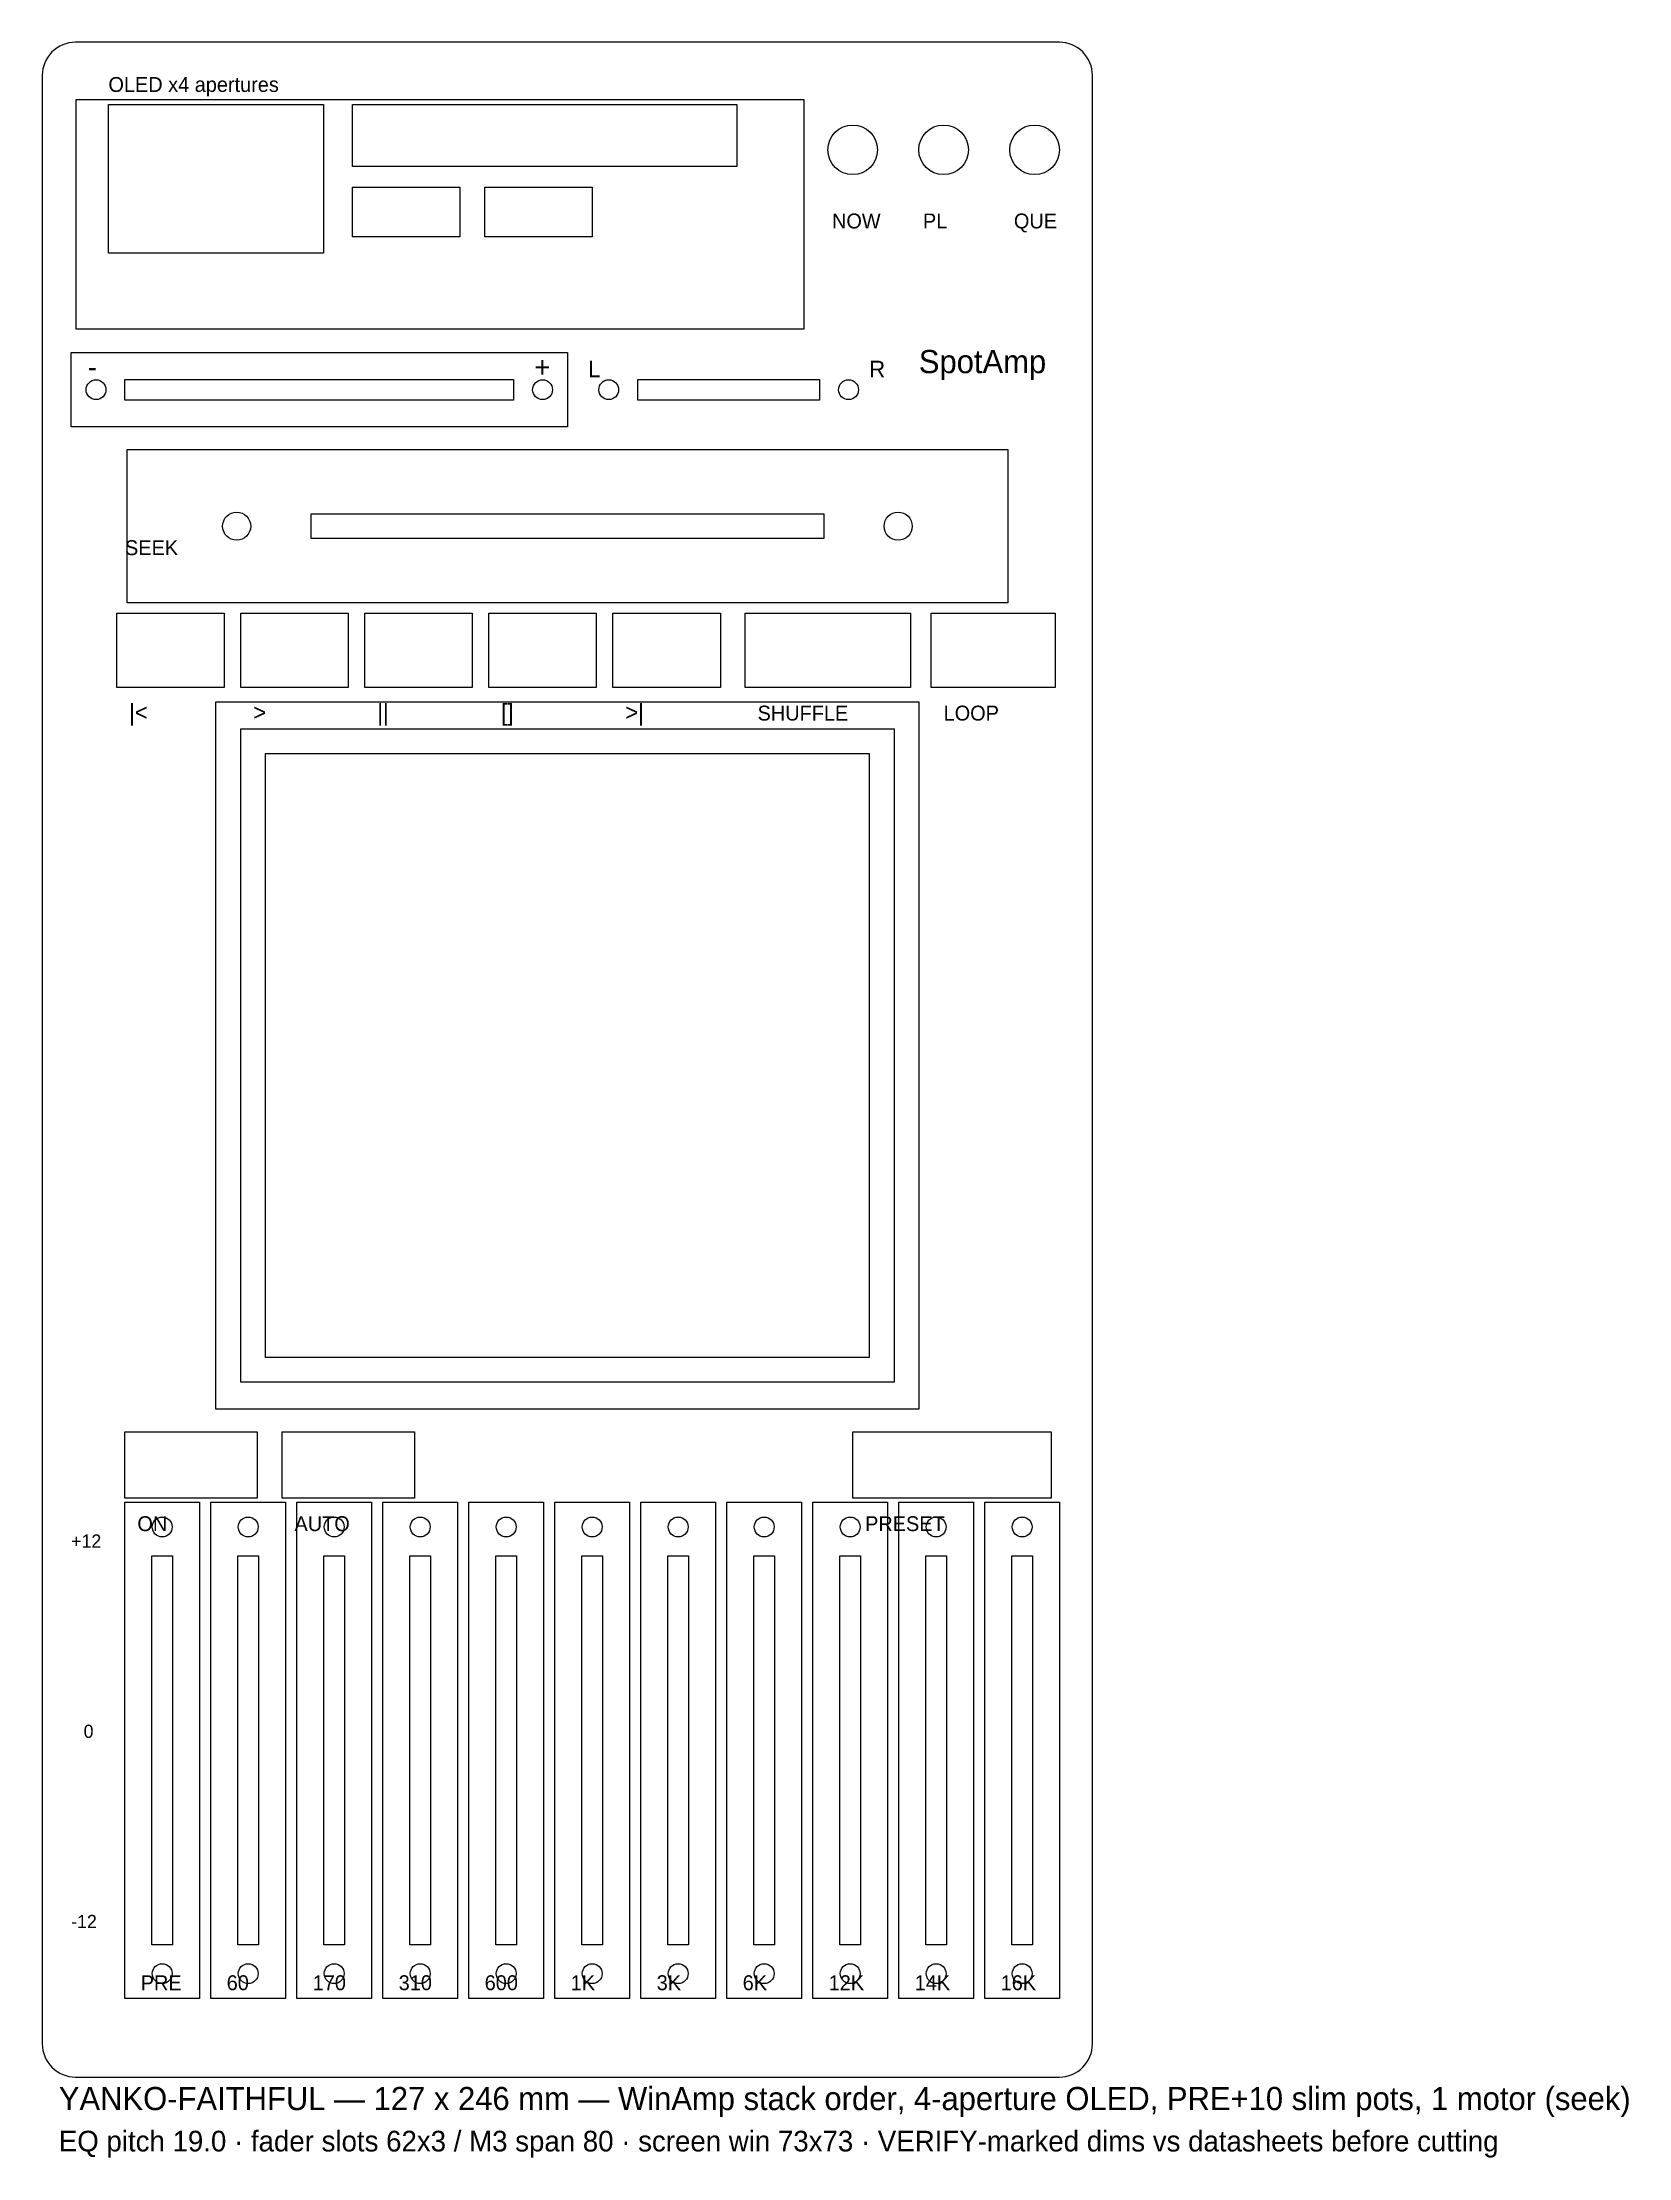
# Model space of a CAD drawing. Header units: millimetres. Extents: x 0 to 192, y -10 to 246.
import ezdxf

# ---------------------------------------------------------------- set-up
doc = ezdxf.new("R2010")
doc.units = ezdxf.units.MM
for name, color, linetype in [('CUTOUTS', 1, 'Continuous'), ('DIM', 9, 'Continuous'), ('ENGRAVE', 4, 'Continuous'), ('HOLES', 2, 'Continuous'), ('OUTLINE', 7, 'Continuous'), ('REF', 8, 'Continuous')]:
    doc.layers.add(name, color=color, linetype=linetype)

msp = doc.modelspace()

# ---------------------------------------------------------------- linework, layer by layer
at = {"layer": 'CUTOUTS'}
for points in [[(8, 238.5), (34, 238.5), (34, 220.5), (8, 220.5)], [(37.5, 238.5), (84, 238.5), (84, 231), (37.5, 231)], [(37.5, 228.5), (50.5, 228.5), (50.5, 222.5), (37.5, 222.5)], [(53.5, 228.5), (66.5, 228.5), (66.5, 222.5), (53.5, 222.5)], [(10, 205.25), (57, 205.25), (57, 202.75), (10, 202.75)], [(72, 205.25), (94, 205.25), (94, 202.75), (72, 202.75)], [(32.5, 189), (94.5, 189), (94.5, 186), (32.5, 186)], [(9, 177), (22, 177), (22, 168), (9, 168)], [(24, 177), (37, 177), (37, 168), (24, 168)], [(39, 177), (52, 177), (52, 168), (39, 168)], [(54, 177), (67, 177), (67, 168), (54, 168)], [(69, 177), (82, 177), (82, 168), (69, 168)], [(85, 177), (105, 177), (105, 168), (85, 168)], [(107.5, 177), (122.5, 177), (122.5, 168), (107.5, 168)], [(27, 160), (100, 160), (100, 87), (27, 87)], [(10, 78), (26, 78), (26, 70), (10, 70)], [(29, 78), (45, 78), (45, 70), (29, 70)], [(98, 78), (122, 78), (122, 70), (98, 70)], [(13.25, 63), (15.75, 63), (15.75, 16), (13.25, 16)], [(23.65, 63), (26.15, 63), (26.15, 16), (23.65, 16)], [(34.05, 63), (36.55, 63), (36.55, 16), (34.05, 16)], [(44.45, 63), (46.95, 63), (46.95, 16), (44.45, 16)], [(54.85, 63), (57.35, 63), (57.35, 16), (54.85, 16)], [(65.25, 63), (67.75, 63), (67.75, 16), (65.25, 16)], [(75.65, 63), (78.15, 63), (78.15, 16), (75.65, 16)], [(86.05, 63), (88.55, 63), (88.55, 16), (86.05, 16)], [(96.45, 63), (98.95, 63), (98.95, 16), (96.45, 16)], [(106.85, 63), (109.35, 63), (109.35, 16), (106.85, 16)], [(117.25, 63), (119.75, 63), (119.75, 16), (117.25, 16)]]:
    msp.add_lwpolyline(points, close=True, dxfattribs=at)
for centre in [(98, 233), (109, 233), (120, 233)]:
    msp.add_circle(centre, 3, dxfattribs=at)
at = {"layer": 'ENGRAVE'}
msp.add_lwpolyline([(24, 163), (103, 163), (103, 84), (24, 84)], close=True, dxfattribs=at)
at = {"layer": 'HOLES'}
for centre, radius in [((6.5, 204), 1.2), ((60.5, 204), 1.2), ((68.5, 204), 1.2), ((97.5, 204), 1.2), ((23.5, 187.5), 1.7), ((103.5, 187.5), 1.7), ((14.5, 66.5), 1.2), ((24.9, 66.5), 1.2), ((35.3, 66.5), 1.2), ((45.7, 66.5), 1.2), ((56.1, 66.5), 1.2), ((66.5, 66.5), 1.2), ((76.9, 66.5), 1.2), ((87.3, 66.5), 1.2), ((97.7, 66.5), 1.2), ((108.1, 66.5), 1.2), ((118.5, 66.5), 1.2), ((14.5, 12.5), 1.2), ((24.9, 12.5), 1.2), ((35.3, 12.5), 1.2), ((45.7, 12.5), 1.2), ((56.1, 12.5), 1.2), ((66.5, 12.5), 1.2), ((76.9, 12.5), 1.2), ((87.3, 12.5), 1.2), ((97.7, 12.5), 1.2), ((108.1, 12.5), 1.2), ((118.5, 12.5), 1.2)]:
    msp.add_circle(centre, radius, dxfattribs=at)
at = {"layer": 'OUTLINE'}
msp.add_lwpolyline([(4, 0), (123, 0, 0.414214), (127, 4), (127, 242, 0.414214), (123, 246), (4, 246, 0.414214), (0, 242), (0, 4, 0.414214)], format="xyb", close=True, dxfattribs=at)
at = {"layer": 'REF'}
for points in [[(4.1, 239.1), (92.1, 239.1), (92.1, 211.3), (4.1, 211.3)], [(3.5, 208.5), (63.5, 208.5), (63.5, 199.5), (3.5, 199.5)], [(10.25, 196.75), (116.75, 196.75), (116.75, 178.25), (10.25, 178.25)], [(21, 166.25), (106, 166.25), (106, 80.75), (21, 80.75)], [(10, 69.5), (19, 69.5), (19, 9.5), (10, 9.5)], [(20.4, 69.5), (29.4, 69.5), (29.4, 9.5), (20.4, 9.5)], [(30.8, 69.5), (39.8, 69.5), (39.8, 9.5), (30.8, 9.5)], [(41.2, 69.5), (50.2, 69.5), (50.2, 9.5), (41.2, 9.5)], [(51.6, 69.5), (60.6, 69.5), (60.6, 9.5), (51.6, 9.5)], [(62, 69.5), (71, 69.5), (71, 9.5), (62, 9.5)], [(72.4, 69.5), (81.4, 69.5), (81.4, 9.5), (72.4, 9.5)], [(82.8, 69.5), (91.8, 69.5), (91.8, 9.5), (82.8, 9.5)], [(93.2, 69.5), (102.2, 69.5), (102.2, 9.5), (93.2, 9.5)], [(103.6, 69.5), (112.6, 69.5), (112.6, 9.5), (103.6, 9.5)], [(114, 69.5), (123, 69.5), (123, 9.5), (114, 9.5)]]:
    msp.add_lwpolyline(points, close=True, dxfattribs=at)

# ---------------------------------------------------------------- texts
at = {"layer": 'DIM'}
for s, height, p in [('YANKO-FAITHFUL — 127 x 246 mm — WinAmp stack order, 4-aperture OLED, PRE+10 slim pots, 1 motor (seek)', 2.8, (2, -4)), ('EQ pitch 19.0 · fader slots 62x3 / M3 span 80 · screen win 73x73 · VERIFY-marked dims vs datasheets before cutting', 2.5, (2, -9))]:
    msp.add_text(s, height=height, dxfattribs=at).set_placement(p)
at = {"layer": 'ENGRAVE'}
for s, height, p in [('OLED x4 apertures', 1.8, (8, 240)), ('NOW', 1.8, (95.5, 223.5)), ('PL', 1.8, (106.5, 223.5)), ('QUE', 1.8, (117.5, 223.5)), ('+', 2.5, (59.5, 205.5)), ('L', 2, (66, 205.5)), ('R', 2, (100, 205.5)), ('SpotAmp', 2.8, (106, 206)), ('-', 2.5, (5.5, 205.5)), ('SEEK', 1.8, (10, 184)), ('|<', 2, (10.5, 164)), ('>', 2, (25.5, 164)), ('||', 2, (40.5, 164)), ('[]', 2, (55.5, 164)), ('>|', 2, (70.5, 164)), ('SHUFFLE', 1.8, (86.5, 164)), ('LOOP', 1.8, (109, 164)), ('ON', 1.8, (11.5, 66)), ('AUTO', 1.8, (30.5, 66)), ('PRESET', 1.8, (99.5, 66)), ('+12', 1.6, (3.5, 64)), ('0', 1.6, (5, 41)), ('-12', 1.6, (3.5, 18)), ('PRE', 1.8, (11.9, 10.5)), ('60', 1.8, (22.3, 10.5)), ('170', 1.8, (32.7, 10.5)), ('310', 1.8, (43.1, 10.5)), ('600', 1.8, (53.5, 10.5)), ('1K', 1.8, (63.9, 10.5)), ('3K', 1.8, (74.3, 10.5)), ('6K', 1.8, (84.7, 10.5)), ('12K', 1.8, (95.1, 10.5)), ('14K', 1.8, (105.5, 10.5)), ('16K', 1.8, (115.9, 10.5))]:
    msp.add_text(s, height=height, dxfattribs=at).set_placement(p)

doc.saveas('drawing.dxf')
